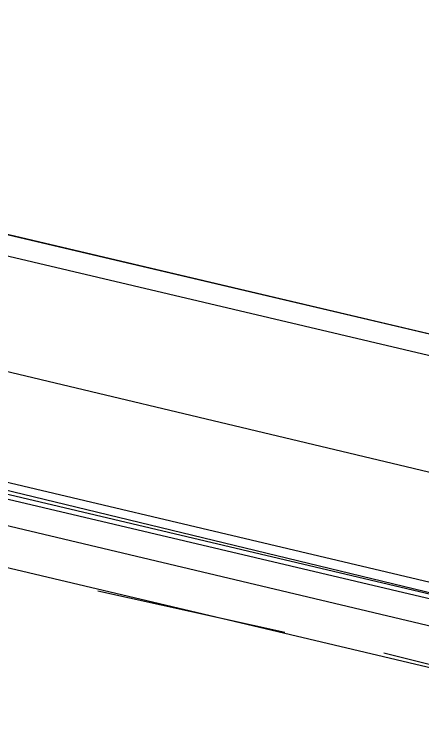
# Model space of a CAD drawing. Header units: feet. Extents: x -84 to 198, y -22 to 181.
# Drawn here: x 77.279 to 78.327, y 151.712 to 153.539 of the extents above; entities that cross this region are included whole.
import ezdxf

# ---------------------------------------------------------------- set-up
doc = ezdxf.new("R2010")
doc.units = ezdxf.units.FT
doc.layers.add('A-LINEA', color=7, linetype='CONTINUOUS')

msp = doc.modelspace()

# ---------------------------------------------------------------- linework, layer by layer
at = {"layer": 'A-LINEA'}
for p, q in [((90.3333, 149.8844), (75.4933, 153.3911)), ((76.7867, 153.0311), (85.36, 151.0044)), ((78.4133, 151.9511), (76.7867, 152.3378)), ((76.6133, 152.2711), (85.1867, 150.2444)), ((77.9733, 151.9511), (77.4933, 152.0578)), ((78.7067, 151.7778), (78.2267, 151.8978))]:
    msp.add_line(p, q, dxfattribs=at)
for points in [[(73.8267, 153.0711), (75.3733, 153.4178), (81.5467, 151.9644), (83.3067, 151.5511), (85.9733, 150.9111), (90.3333, 149.8844), (91.0267, 152.8178), (91.4533, 154.5778), (91.7733, 154.5111), (93.12, 160.1778)], [(76.72, 152.7511), (78.5067, 152.3244), (80.8933, 151.7511)], [(78.44, 152.0578), (76.7467, 152.4578), (76.7333, 152.4578), (76.7333, 152.4444), (78.44, 152.0311)], [(78.4267, 152.0178), (76.7333, 152.4178), (76.7333, 152.4311), (78.4267, 152.0311)]]:
    msp.add_lwpolyline(points, dxfattribs=at)

doc.saveas('drawing.dxf')
